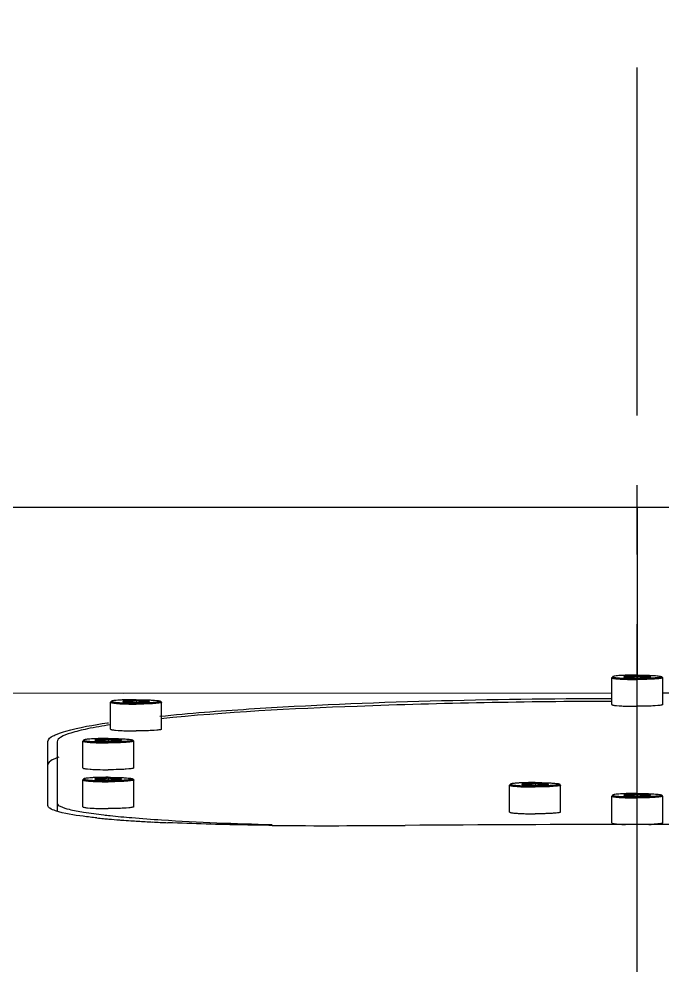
# Model space of a CAD drawing. Header units: millimetres. Extents: x 5828 to 6704, y 123 to 421.
# Drawn here: x 6353.61 to 6357.08, y 238.89 to 244.08 of the extents above; entities that cross this region are included whole.
import ezdxf

# ---------------------------------------------------------------- set-up
doc = ezdxf.new("R2010")
doc.units = ezdxf.units.MM
doc.linetypes.add('CENTER', pattern=[0.6, 0.375, -0.075, 0.075, -0.075])
doc.layers.add('中心线', color=7, linetype='Continuous')
doc.layers.add('外形图', color=7, linetype='Continuous')

msp = doc.modelspace()

# ---------------------------------------------------------------- linework, layer by layer
at = {"layer": '中心线', "linetype": 'CENTER', "ltscale": 5}
msp.add_line((6356.9435, 220.9399), (6356.9435, 286.1022), dxfattribs=at)
at = {"layer": '外形图', "linetype": 'Continuous'}
for p, q in [((6360.5936, 241.4436), (6353.2935, 241.4436)), ((6356.9435, 241.4436), (6356.9435, 240.5405)), ((6356.8064, 240.5269), (6356.806, 240.5263)), ((6356.806, 240.3816), (6356.806, 240.5263)), ((6356.8064, 240.5269), (6356.8114, 240.5319)), ((6356.8814, 240.5337), (6356.8814, 240.5303)), ((6356.9435, 240.5362), (6356.9435, 240.5262)), ((6357.0057, 240.5287), (6357.0057, 240.5337)), ((6357.0807, 240.5269), (6357.0757, 240.5319)), ((6357.0807, 240.5269), (6357.081, 240.5263)), ((6357.081, 240.3816), (6357.081, 240.5263)), ((6354.1063, 240.3944), (6354.106, 240.3937)), ((6354.106, 240.2491), (6354.106, 240.3937)), ((6354.1063, 240.3944), (6354.1113, 240.3993)), ((6354.1814, 240.4012), (6354.1814, 240.3978)), ((6354.2435, 240.4037), (6354.2435, 240.3937)), ((6354.3056, 240.3962), (6354.3056, 240.4012)), ((6354.3807, 240.3944), (6354.3757, 240.3993)), ((6354.3807, 240.3944), (6354.381, 240.3937)), ((6354.381, 240.2491), (6354.381, 240.3937)), ((6356.8323, 240.376), (6356.8463, 240.3748)), ((6357.0548, 240.376), (6357.0408, 240.3748)), ((6354.0898, 240.2831), (6354.0952, 240.2839)), ((6354.1323, 240.2434), (6354.1463, 240.2423)), ((6354.3547, 240.2434), (6354.3407, 240.2423)), ((6353.7685, 239.8366), (6353.7685, 240.182)), ((6353.8185, 240.181), (6353.8185, 239.807)), ((6353.9563, 240.1851), (6353.956, 240.1844)), ((6353.956, 240.0398), (6353.956, 240.1844)), ((6353.9563, 240.1851), (6353.9613, 240.1901)), ((6354.0314, 240.1919), (6354.0314, 240.1885)), ((6354.0935, 240.1944), (6354.0935, 240.1844)), ((6354.1556, 240.1869), (6354.1556, 240.1919)), ((6354.2307, 240.1851), (6354.2257, 240.1901)), ((6354.2307, 240.1851), (6354.231, 240.1844)), ((6354.231, 240.0398), (6354.231, 240.1844)), ((6353.9823, 240.0342), (6353.9963, 240.033)), ((6354.2047, 240.0342), (6354.1907, 240.033)), ((6353.9563, 239.9758), (6353.956, 239.9752)), ((6353.956, 239.8305), (6353.956, 239.9752)), ((6353.9563, 239.9758), (6353.9613, 239.9808)), ((6354.0314, 239.9827), (6354.0314, 239.9792)), ((6354.0935, 239.9852), (6354.0935, 239.9752)), ((6354.1556, 239.9777), (6354.1556, 239.9827)), ((6354.2307, 239.9758), (6354.2257, 239.9808)), ((6354.2307, 239.9758), (6354.231, 239.9752)), ((6354.231, 239.8305), (6354.231, 239.9752)), ((6356.2564, 239.9475), (6356.256, 239.9469)), ((6356.256, 239.8022), (6356.256, 239.9469)), ((6356.2564, 239.9475), (6356.2613, 239.9525)), ((6356.3314, 239.9543), (6356.3314, 239.9509)), ((6356.3935, 239.9569), (6356.3935, 239.9468)), ((6356.4557, 239.9493), (6356.4557, 239.9543)), ((6356.5307, 239.9475), (6356.5257, 239.9525)), ((6356.5307, 239.9475), (6356.531, 239.9469)), ((6356.531, 239.8022), (6356.531, 239.9469)), ((6356.8064, 239.8886), (6356.806, 239.888)), ((6356.806, 239.7433), (6356.806, 239.888)), ((6356.8064, 239.8886), (6356.8114, 239.8936)), ((6356.8814, 239.8955), (6356.8814, 239.892)), ((6356.9435, 239.898), (6356.9435, 239.888)), ((6357.0057, 239.8905), (6357.0057, 239.8955)), ((6357.0807, 239.8886), (6357.0757, 239.8936)), ((6357.0807, 239.8886), (6357.081, 239.888)), ((6357.081, 239.7433), (6357.081, 239.888)), ((6353.9823, 239.8249), (6353.9963, 239.8237)), ((6354.2047, 239.8249), (6354.1907, 239.8237)), ((6356.8323, 239.7377), (6356.8463, 239.7365)), ((6357.0548, 239.7377), (6357.0408, 239.7365))]:
    msp.add_line(p, q, dxfattribs=at)
for points in [[(6363.0281, 241.5424), (6362.8682, 241.2423), (6362.6464, 240.9906), (6362.3562, 240.7789), (6361.9871, 240.6096), (6361.5264, 240.4926), (6360.9474, 240.4448), (6360.1806, 240.442), (6359.0516, 240.443), (6357.081, 240.4437)], [(6356.806, 240.4436), (6354.1768, 240.442), (6353.1697, 240.4434), (6352.5431, 240.4675), (6352.1935, 240.5254)]]:
    msp.add_lwpolyline(points, dxfattribs=at)
for centre, radius, start, end in [((6354.402, 243.2811), 3.53, 263.983, 264.5685), ((6354.4531, 243.8162), 4.0675, 264.5649, 264.9847), ((6354.5218, 244.6071), 4.8614, 264.9936, 265.6615), ((6354.5775, 245.3255), 5.582, 265.649, 265.7713), ((6354.6241, 245.9651), 6.2232, 265.77746, 266.23855), ((6354.6875, 246.9228), 7.1831, 266.23485, 266.53298), ((6354.7643, 248.2057), 8.4683, 266.53967, 267.07442), ((6354.8654, 250.1776), 10.4427, 267.07275, 267.52705), ((6356.9487, 74.8748), 164.8601, 90.001782, 90.43627), ((6356.9253, 240.9881), 1.2541, 267.3952, 267.9425), ((6356.9383, 74.875), 164.8599, 89.563731, 89.99819), ((6356.9617, 240.9881), 1.2541, 272.0575, 272.6048)]:
    msp.add_arc(centre, radius, start, end, dxfattribs=at)
for points, knots in [([(6356.806, 240.5263), (6356.806, 240.5259), (6356.807, 240.525), (6356.8104, 240.5237), (6356.8181, 240.5222), (6356.8306, 240.5207), (6356.8475, 240.5193), (6356.8681, 240.5182), (6356.8916, 240.5173), (6356.917, 240.5168), (6356.9346, 240.5167), (6356.9435, 240.5167)], [0, 0, 0, 0, 0.008294, 0.024078, 0.081993, 0.174429, 0.298227, 0.448779, 0.620382, 0.806484, 1, 1, 1, 1]), ([(6356.8114, 240.5319), (6356.8111, 240.5317), (6356.8109, 240.5306), (6356.8127, 240.5298), (6356.8151, 240.5289), (6356.8191, 240.528), (6356.8242, 240.5272), (6356.8306, 240.5264), (6356.8382, 240.5256), (6356.8505, 240.5246), (6356.8681, 240.5236), (6356.8914, 240.5227), (6356.9169, 240.5221), (6356.9345, 240.522), (6356.9435, 240.522)], [0, 0, 0, 0, 0.007303, 0.018311, 0.038294, 0.067897, 0.107035, 0.155396, 0.212519, 0.277832, 0.43028, 0.606459, 0.79903, 1, 1, 1, 1]), ([(6356.9435, 240.5405), (6356.9273, 240.5405), (6356.9038, 240.5402), (6356.8737, 240.5392), (6356.8542, 240.5381), (6356.8379, 240.5369), (6356.8253, 240.5355), (6356.8173, 240.5342), (6356.8131, 240.5329), (6356.8118, 240.5323), (6356.8114, 240.5319)], [0, 0, 0, 0, 0.365433, 0.532156, 0.680316, 0.804784, 0.901306, 0.966751, 0.987316, 1, 1, 1, 1]), ([(6356.8814, 240.5337), (6356.8805, 240.5336), (6356.8788, 240.5334), (6356.8763, 240.533), (6356.8741, 240.5325), (6356.8726, 240.5321), (6356.8715, 240.5312), (6356.8721, 240.5308), (6356.8723, 240.5306)], [0, 0, 0, 0, 0.248167, 0.458589, 0.700588, 0.853513, 0.926504, 1, 1, 1, 1]), ([(6356.8723, 240.5306), (6356.8733, 240.5301), (6356.8764, 240.5295), (6356.8794, 240.529), (6356.8814, 240.5287)], [0, 0, 0, 0, 0.356725, 1, 1, 1, 1]), ([(6356.9435, 240.5362), (6356.9336, 240.5325), (6356.9127, 240.5272), (6356.8914, 240.5308), (6356.8814, 240.5337)], [0, 0, 0, 0, 0.503472, 1, 1, 1, 1]), ([(6356.9435, 240.5362), (6356.9316, 240.5362), (6356.9108, 240.5359), (6356.8901, 240.5348), (6356.8814, 240.5337)], [0, 0, 0, 0, 0.576814, 1, 1, 1, 1]), ([(6356.8814, 240.5287), (6356.8901, 240.5277), (6356.9108, 240.5266), (6356.9316, 240.5262), (6356.9435, 240.5262)], [0, 0, 0, 0, 0.423199, 1, 1, 1, 1]), ([(6356.9435, 240.5405), (6356.9597, 240.5405), (6356.9833, 240.5402), (6357.0134, 240.5392), (6357.0328, 240.5381), (6357.0492, 240.5369), (6357.0618, 240.5355), (6357.0698, 240.5342), (6357.0739, 240.5329), (6357.0753, 240.5323), (6357.0757, 240.5319)], [0, 0, 0, 0, 0.365433, 0.532156, 0.680316, 0.804784, 0.901306, 0.966751, 0.987316, 1, 1, 1, 1]), ([(6357.0057, 240.5337), (6356.9956, 240.5308), (6356.9744, 240.5272), (6356.9535, 240.5325), (6356.9435, 240.5362)], [0, 0, 0, 0, 0.496528, 1, 1, 1, 1]), ([(6357.0057, 240.5337), (6356.997, 240.5348), (6356.9762, 240.5359), (6356.9555, 240.5362), (6356.9435, 240.5362)], [0, 0, 0, 0, 0.423199, 1, 1, 1, 1]), ([(6357.0757, 240.5319), (6357.0759, 240.5317), (6357.0762, 240.5306), (6357.0744, 240.5298), (6357.072, 240.5289), (6357.068, 240.528), (6357.0629, 240.5272), (6357.0564, 240.5264), (6357.0488, 240.5256), (6357.0366, 240.5246), (6357.019, 240.5236), (6356.9956, 240.5227), (6356.9701, 240.5221), (6356.9525, 240.522), (6356.9435, 240.522)], [0, 0, 0, 0, 0.007303, 0.018311, 0.038294, 0.067897, 0.107035, 0.155396, 0.212519, 0.277832, 0.43028, 0.606459, 0.79903, 1, 1, 1, 1]), ([(6356.9435, 240.5262), (6356.9555, 240.5262), (6356.9762, 240.5266), (6356.997, 240.5277), (6357.0057, 240.5287)], [0, 0, 0, 0, 0.576801, 1, 1, 1, 1]), ([(6357.081, 240.5263), (6357.081, 240.5259), (6357.0801, 240.525), (6357.0766, 240.5237), (6357.069, 240.5222), (6357.0565, 240.5207), (6357.0395, 240.5193), (6357.019, 240.5182), (6356.9955, 240.5173), (6356.97, 240.5168), (6356.9525, 240.5167), (6356.9435, 240.5167)], [0, 0, 0, 0, 0.008294, 0.024078, 0.081993, 0.174429, 0.298227, 0.448779, 0.620382, 0.806484, 1, 1, 1, 1]), ([(6357.0148, 240.5306), (6357.0149, 240.5307), (6357.0153, 240.5309), (6357.0153, 240.5317), (6357.014, 240.5322), (6357.0122, 240.5328), (6357.0092, 240.5333), (6357.007, 240.5336), (6357.0057, 240.5337)], [0, 0, 0, 0, 0.056406, 0.093261, 0.189778, 0.371768, 0.642741, 1, 1, 1, 1]), ([(6357.0057, 240.5287), (6357.0077, 240.529), (6357.0107, 240.5295), (6357.0138, 240.5301), (6357.0148, 240.5306)], [0, 0, 0, 0, 0.643275, 1, 1, 1, 1]), ([(6354.106, 240.3937), (6354.106, 240.3933), (6354.1069, 240.3924), (6354.1104, 240.3912), (6354.1181, 240.3896), (6354.1306, 240.3881), (6354.1475, 240.3868), (6354.1681, 240.3856), (6354.1915, 240.3848), (6354.217, 240.3842), (6354.2346, 240.3841), (6354.2435, 240.3841)], [0, 0, 0, 0, 0.008294, 0.024078, 0.081993, 0.174429, 0.298227, 0.448779, 0.620382, 0.806484, 1, 1, 1, 1]), ([(6354.1113, 240.3993), (6354.1111, 240.3991), (6354.1108, 240.3981), (6354.1127, 240.3972), (6354.1151, 240.3964), (6354.119, 240.3955), (6354.1242, 240.3946), (6354.1306, 240.3938), (6354.1382, 240.3931), (6354.1505, 240.3921), (6354.1681, 240.391), (6354.1914, 240.3901), (6354.2169, 240.3896), (6354.2345, 240.3895), (6354.2435, 240.3895)], [0, 0, 0, 0, 0.007303, 0.018311, 0.038294, 0.067897, 0.107035, 0.155396, 0.212519, 0.277832, 0.43028, 0.606459, 0.79903, 1, 1, 1, 1]), ([(6354.2435, 240.4079), (6354.2273, 240.4079), (6354.2037, 240.4077), (6354.1736, 240.4066), (6354.1542, 240.4056), (6354.1379, 240.4044), (6354.1253, 240.403), (6354.1173, 240.4017), (6354.1131, 240.4004), (6354.1117, 240.3997), (6354.1113, 240.3993)], [0, 0, 0, 0, 0.365433, 0.532156, 0.680316, 0.804784, 0.901306, 0.966751, 0.987316, 1, 1, 1, 1]), ([(6354.1814, 240.4012), (6354.1805, 240.4011), (6354.1788, 240.4009), (6354.1763, 240.4005), (6354.1741, 240.4), (6354.1726, 240.3996), (6354.1715, 240.3987), (6354.172, 240.3982), (6354.1723, 240.3981)], [0, 0, 0, 0, 0.248167, 0.458589, 0.700588, 0.853513, 0.926504, 1, 1, 1, 1]), ([(6354.1723, 240.3981), (6354.1732, 240.3975), (6354.1763, 240.3969), (6354.1794, 240.3964), (6354.1814, 240.3962)], [0, 0, 0, 0, 0.356725, 1, 1, 1, 1]), ([(6354.2435, 240.4037), (6354.2336, 240.4), (6354.2127, 240.3947), (6354.1914, 240.3983), (6354.1814, 240.4012)], [0, 0, 0, 0, 0.503472, 1, 1, 1, 1]), ([(6354.2435, 240.4037), (6354.2315, 240.4037), (6354.2108, 240.4033), (6354.1901, 240.4023), (6354.1814, 240.4012)], [0, 0, 0, 0, 0.576814, 1, 1, 1, 1]), ([(6354.1814, 240.3962), (6354.1901, 240.3951), (6354.2108, 240.3941), (6354.2315, 240.3937), (6354.2435, 240.3937)], [0, 0, 0, 0, 0.423199, 1, 1, 1, 1]), ([(6354.2435, 240.4079), (6354.2597, 240.4079), (6354.2833, 240.4077), (6354.3134, 240.4066), (6354.3328, 240.4056), (6354.3491, 240.4044), (6354.3617, 240.403), (6354.3697, 240.4017), (6354.3739, 240.4004), (6354.3753, 240.3997), (6354.3757, 240.3993)], [0, 0, 0, 0, 0.365433, 0.532156, 0.680316, 0.804784, 0.901306, 0.966751, 0.987316, 1, 1, 1, 1]), ([(6354.3056, 240.4012), (6354.2956, 240.3983), (6354.2743, 240.3947), (6354.2534, 240.4), (6354.2435, 240.4037)], [0, 0, 0, 0, 0.496528, 1, 1, 1, 1]), ([(6354.3056, 240.4012), (6354.2969, 240.4023), (6354.2762, 240.4033), (6354.2555, 240.4037), (6354.2435, 240.4037)], [0, 0, 0, 0, 0.423199, 1, 1, 1, 1]), ([(6354.3757, 240.3993), (6354.3759, 240.3991), (6354.3762, 240.3981), (6354.3743, 240.3972), (6354.3719, 240.3964), (6354.368, 240.3955), (6354.3628, 240.3946), (6354.3564, 240.3938), (6354.3488, 240.3931), (6354.3365, 240.3921), (6354.3189, 240.391), (6354.2956, 240.3901), (6354.2701, 240.3896), (6354.2525, 240.3895), (6354.2435, 240.3895)], [0, 0, 0, 0, 0.007303, 0.018311, 0.038294, 0.067897, 0.107035, 0.155396, 0.212519, 0.277832, 0.43028, 0.606459, 0.79903, 1, 1, 1, 1]), ([(6354.2435, 240.3937), (6354.2555, 240.3937), (6354.2762, 240.3941), (6354.2969, 240.3951), (6354.3056, 240.3962)], [0, 0, 0, 0, 0.576801, 1, 1, 1, 1]), ([(6354.381, 240.3937), (6354.381, 240.3933), (6354.3801, 240.3924), (6354.3766, 240.3912), (6354.3689, 240.3896), (6354.3564, 240.3881), (6354.3395, 240.3868), (6354.3189, 240.3856), (6354.2954, 240.3848), (6354.27, 240.3842), (6354.2524, 240.3841), (6354.2435, 240.3841)], [0, 0, 0, 0, 0.008294, 0.024078, 0.081993, 0.174429, 0.298227, 0.448779, 0.620382, 0.806484, 1, 1, 1, 1]), ([(6354.3147, 240.3981), (6354.3149, 240.3982), (6354.3152, 240.3984), (6354.3152, 240.3992), (6354.314, 240.3996), (6354.3122, 240.4002), (6354.3092, 240.4007), (6354.3069, 240.401), (6354.3056, 240.4012)], [0, 0, 0, 0, 0.056406, 0.093261, 0.189778, 0.371768, 0.642741, 1, 1, 1, 1]), ([(6354.3056, 240.3962), (6354.3076, 240.3964), (6354.3106, 240.3969), (6354.3138, 240.3975), (6354.3147, 240.3981)], [0, 0, 0, 0, 0.643275, 1, 1, 1, 1]), ([(6354.3715, 240.3184), (6354.5312, 240.3351), (6355.3412, 240.3966), (6356.1539, 240.4127), (6356.8054, 240.4146)], [0, 0, 0, 0, 0.197757, 1, 1, 1, 1]), ([(6356.8057, 240.3988), (6356.3484, 240.3974), (6355.5379, 240.3823), (6354.7277, 240.3407), (6354.3761, 240.3053)], [0, 0, 0, 0, 0.564149, 1, 1, 1, 1]), ([(6356.806, 240.3816), (6356.806, 240.3808), (6356.809, 240.3795), (6356.8136, 240.3784), (6356.8221, 240.377), (6356.8285, 240.3763), (6356.8323, 240.376)], [0, 0, 0, 0, 0.083084, 0.275731, 0.583265, 1, 1, 1, 1]), ([(6356.8463, 240.3748), (6356.848, 240.3747), (6356.8554, 240.3742), (6356.8627, 240.3738), (6356.8683, 240.3736)], [0, 0, 0, 0, 0.234057, 1, 1, 1, 1]), ([(6356.8683, 240.3736), (6356.8741, 240.3733), (6356.8992, 240.3724), (6356.9243, 240.372), (6356.9435, 240.372)], [0, 0, 0, 0, 0.23124, 1, 1, 1, 1]), ([(6357.0187, 240.3736), (6357.0129, 240.3733), (6356.9879, 240.3724), (6356.9628, 240.372), (6356.9435, 240.372)], [0, 0, 0, 0, 0.23124, 1, 1, 1, 1]), ([(6357.0408, 240.3748), (6357.039, 240.3747), (6357.0317, 240.3742), (6357.0244, 240.3738), (6357.0187, 240.3736)], [0, 0, 0, 0, 0.234057, 1, 1, 1, 1]), ([(6357.081, 240.3816), (6357.081, 240.3808), (6357.0781, 240.3795), (6357.0735, 240.3784), (6357.065, 240.377), (6357.0585, 240.3763), (6357.0548, 240.376)], [0, 0, 0, 0, 0.083084, 0.275731, 0.583265, 1, 1, 1, 1]), ([(6353.8187, 240.2226), (6353.8338, 240.2287), (6353.9223, 240.2566), (6354.0142, 240.2716), (6354.0898, 240.2831)], [0, 0, 0, 0, 0.17501, 1, 1, 1, 1]), ([(6354.1053, 240.2723), (6354.0637, 240.266), (6353.9921, 240.2543), (6353.9006, 240.2314), (6353.8458, 240.2136), (6353.8185, 240.191), (6353.8185, 240.181)], [0, 0, 0, 0, 0.410278, 0.71146, 0.903493, 1, 1, 1, 1]), ([(6354.106, 240.2491), (6354.106, 240.2483), (6354.1089, 240.2469), (6354.1135, 240.2459), (6354.122, 240.2445), (6354.1285, 240.2438), (6354.1323, 240.2434)], [0, 0, 0, 0, 0.083084, 0.275731, 0.583265, 1, 1, 1, 1]), ([(6354.1463, 240.2423), (6354.148, 240.2422), (6354.1553, 240.2417), (6354.1627, 240.2413), (6354.1683, 240.241)], [0, 0, 0, 0, 0.234057, 1, 1, 1, 1]), ([(6354.1683, 240.241), (6354.1741, 240.2408), (6354.1991, 240.2398), (6354.2242, 240.2395), (6354.2435, 240.2395)], [0, 0, 0, 0, 0.23124, 1, 1, 1, 1]), ([(6354.3187, 240.241), (6354.3129, 240.2408), (6354.2879, 240.2398), (6354.2628, 240.2395), (6354.2435, 240.2395)], [0, 0, 0, 0, 0.23124, 1, 1, 1, 1]), ([(6354.3407, 240.2423), (6354.339, 240.2422), (6354.3317, 240.2417), (6354.3243, 240.2413), (6354.3187, 240.241)], [0, 0, 0, 0, 0.234057, 1, 1, 1, 1]), ([(6354.381, 240.2491), (6354.381, 240.2483), (6354.3781, 240.2469), (6354.3735, 240.2459), (6354.3649, 240.2445), (6354.3585, 240.2438), (6354.3547, 240.2434)], [0, 0, 0, 0, 0.083084, 0.275731, 0.583265, 1, 1, 1, 1]), ([(6353.7685, 240.182), (6353.7685, 240.1959), (6353.7925, 240.2113), (6353.8112, 240.2196), (6353.8187, 240.2226)], [0, 0, 0, 0, 0.633146, 1, 1, 1, 1]), ([(6353.956, 240.1844), (6353.956, 240.1841), (6353.9569, 240.1832), (6353.9604, 240.1819), (6353.9681, 240.1804), (6353.9806, 240.1789), (6353.9975, 240.1775), (6354.0181, 240.1764), (6354.0415, 240.1755), (6354.067, 240.175), (6354.0846, 240.1748), (6354.0935, 240.1748)], [0, 0, 0, 0, 0.008294, 0.024078, 0.081993, 0.174429, 0.298227, 0.448779, 0.620382, 0.806484, 1, 1, 1, 1]), ([(6353.9613, 240.1901), (6353.9611, 240.1898), (6353.9608, 240.1888), (6353.9627, 240.1879), (6353.9651, 240.1871), (6353.969, 240.1862), (6353.9742, 240.1854), (6353.9806, 240.1846), (6353.9882, 240.1838), (6354.0005, 240.1828), (6354.0181, 240.1818), (6354.0414, 240.1809), (6354.0669, 240.1803), (6354.0845, 240.1802), (6354.0935, 240.1802)], [0, 0, 0, 0, 0.007303, 0.018311, 0.038294, 0.067897, 0.107035, 0.155396, 0.212519, 0.277832, 0.43028, 0.606459, 0.79903, 1, 1, 1, 1]), ([(6354.0935, 240.1987), (6354.0773, 240.1987), (6354.0537, 240.1984), (6354.0236, 240.1973), (6354.0042, 240.1963), (6353.9879, 240.1951), (6353.9753, 240.1937), (6353.9672, 240.1924), (6353.9631, 240.1911), (6353.9617, 240.1905), (6353.9613, 240.1901)], [0, 0, 0, 0, 0.365433, 0.532156, 0.680316, 0.804784, 0.901306, 0.966751, 0.987316, 1, 1, 1, 1]), ([(6354.0314, 240.1919), (6354.0305, 240.1918), (6354.0288, 240.1916), (6354.0263, 240.1912), (6354.0241, 240.1907), (6354.0226, 240.1903), (6354.0215, 240.1894), (6354.022, 240.189), (6354.0223, 240.1888)], [0, 0, 0, 0, 0.248167, 0.458589, 0.700588, 0.853513, 0.926504, 1, 1, 1, 1]), ([(6354.0223, 240.1888), (6354.0232, 240.1883), (6354.0263, 240.1876), (6354.0294, 240.1872), (6354.0314, 240.1869)], [0, 0, 0, 0, 0.356725, 1, 1, 1, 1]), ([(6354.0935, 240.1944), (6354.0836, 240.1907), (6354.0627, 240.1854), (6354.0414, 240.189), (6354.0314, 240.1919)], [0, 0, 0, 0, 0.503472, 1, 1, 1, 1]), ([(6354.0935, 240.1944), (6354.0815, 240.1944), (6354.0608, 240.194), (6354.0401, 240.193), (6354.0314, 240.1919)], [0, 0, 0, 0, 0.576814, 1, 1, 1, 1]), ([(6354.0314, 240.1869), (6354.0401, 240.1859), (6354.0608, 240.1848), (6354.0815, 240.1844), (6354.0935, 240.1844)], [0, 0, 0, 0, 0.423199, 1, 1, 1, 1]), ([(6354.0935, 240.1987), (6354.1097, 240.1987), (6354.1333, 240.1984), (6354.1634, 240.1973), (6354.1828, 240.1963), (6354.1991, 240.1951), (6354.2117, 240.1937), (6354.2197, 240.1924), (6354.2239, 240.1911), (6354.2253, 240.1905), (6354.2257, 240.1901)], [0, 0, 0, 0, 0.365433, 0.532156, 0.680316, 0.804784, 0.901306, 0.966751, 0.987316, 1, 1, 1, 1]), ([(6354.1556, 240.1919), (6354.1456, 240.189), (6354.1243, 240.1854), (6354.1034, 240.1907), (6354.0935, 240.1944)], [0, 0, 0, 0, 0.496528, 1, 1, 1, 1]), ([(6354.1556, 240.1919), (6354.1469, 240.193), (6354.1262, 240.194), (6354.1055, 240.1944), (6354.0935, 240.1944)], [0, 0, 0, 0, 0.423199, 1, 1, 1, 1]), ([(6354.2257, 240.1901), (6354.2259, 240.1898), (6354.2262, 240.1888), (6354.2243, 240.1879), (6354.2219, 240.1871), (6354.218, 240.1862), (6354.2128, 240.1854), (6354.2064, 240.1846), (6354.1988, 240.1838), (6354.1865, 240.1828), (6354.1689, 240.1818), (6354.1456, 240.1809), (6354.1201, 240.1803), (6354.1025, 240.1802), (6354.0935, 240.1802)], [0, 0, 0, 0, 0.007303, 0.018311, 0.038294, 0.067897, 0.107035, 0.155396, 0.212519, 0.277832, 0.43028, 0.606459, 0.79903, 1, 1, 1, 1]), ([(6354.0935, 240.1844), (6354.1055, 240.1844), (6354.1262, 240.1848), (6354.1469, 240.1859), (6354.1556, 240.1869)], [0, 0, 0, 0, 0.576801, 1, 1, 1, 1]), ([(6354.231, 240.1844), (6354.231, 240.1841), (6354.23, 240.1832), (6354.2266, 240.1819), (6354.2189, 240.1804), (6354.2064, 240.1789), (6354.1895, 240.1775), (6354.1689, 240.1764), (6354.1454, 240.1755), (6354.12, 240.175), (6354.1024, 240.1748), (6354.0935, 240.1748)], [0, 0, 0, 0, 0.008294, 0.024078, 0.081993, 0.174429, 0.298227, 0.448779, 0.620382, 0.806484, 1, 1, 1, 1]), ([(6354.1647, 240.1888), (6354.1649, 240.1889), (6354.1652, 240.1891), (6354.1652, 240.1899), (6354.164, 240.1904), (6354.1622, 240.1909), (6354.1592, 240.1915), (6354.1569, 240.1918), (6354.1556, 240.1919)], [0, 0, 0, 0, 0.056406, 0.093261, 0.189778, 0.371768, 0.642741, 1, 1, 1, 1]), ([(6354.1556, 240.1869), (6354.1576, 240.1872), (6354.1606, 240.1876), (6354.1638, 240.1883), (6354.1647, 240.1888)], [0, 0, 0, 0, 0.643275, 1, 1, 1, 1]), ([(6353.8095, 240.0916), (6353.8034, 240.089), (6353.7877, 240.0815), (6353.7685, 240.0678), (6353.7685, 240.056)], [0, 0, 0, 0, 0.361385, 1, 1, 1, 1]), ([(6353.8264, 240.0982), (6353.8234, 240.0972), (6353.8178, 240.095), (6353.8122, 240.0928), (6353.8095, 240.0916)], [0, 0, 0, 0, 0.51832, 1, 1, 1, 1]), ([(6353.956, 240.0398), (6353.956, 240.039), (6353.9589, 240.0377), (6353.9635, 240.0366), (6353.972, 240.0352), (6353.9785, 240.0345), (6353.9823, 240.0342)], [0, 0, 0, 0, 0.083084, 0.275731, 0.583265, 1, 1, 1, 1]), ([(6353.9963, 240.033), (6353.998, 240.0329), (6354.0053, 240.0324), (6354.0127, 240.032), (6354.0183, 240.0318)], [0, 0, 0, 0, 0.234057, 1, 1, 1, 1]), ([(6354.0183, 240.0318), (6354.0241, 240.0315), (6354.0491, 240.0305), (6354.0742, 240.0302), (6354.0935, 240.0302)], [0, 0, 0, 0, 0.23124, 1, 1, 1, 1]), ([(6354.1687, 240.0318), (6354.1629, 240.0315), (6354.1379, 240.0305), (6354.1128, 240.0302), (6354.0935, 240.0302)], [0, 0, 0, 0, 0.23124, 1, 1, 1, 1]), ([(6354.1907, 240.033), (6354.189, 240.0329), (6354.1817, 240.0324), (6354.1743, 240.032), (6354.1687, 240.0318)], [0, 0, 0, 0, 0.234057, 1, 1, 1, 1]), ([(6354.231, 240.0398), (6354.231, 240.039), (6354.2281, 240.0377), (6354.2235, 240.0366), (6354.2149, 240.0352), (6354.2085, 240.0345), (6354.2047, 240.0342)], [0, 0, 0, 0, 0.083084, 0.275731, 0.583265, 1, 1, 1, 1]), ([(6353.956, 239.9752), (6353.956, 239.9748), (6353.9569, 239.9739), (6353.9604, 239.9726), (6353.9681, 239.9711), (6353.9806, 239.9696), (6353.9975, 239.9682), (6354.0181, 239.9671), (6354.0415, 239.9662), (6354.067, 239.9657), (6354.0846, 239.9656), (6354.0935, 239.9656)], [0, 0, 0, 0, 0.008294, 0.024078, 0.081993, 0.174429, 0.298227, 0.448779, 0.620382, 0.806484, 1, 1, 1, 1]), ([(6353.9613, 239.9808), (6353.9611, 239.9806), (6353.9608, 239.9796), (6353.9627, 239.9787), (6353.9651, 239.9778), (6353.969, 239.9769), (6353.9742, 239.9761), (6353.9806, 239.9753), (6353.9882, 239.9745), (6354.0005, 239.9735), (6354.0181, 239.9725), (6354.0414, 239.9716), (6354.0669, 239.971), (6354.0845, 239.9709), (6354.0935, 239.9709)], [0, 0, 0, 0, 0.007303, 0.018311, 0.038294, 0.067897, 0.107035, 0.155396, 0.212519, 0.277832, 0.43028, 0.606459, 0.79903, 1, 1, 1, 1]), ([(6354.0935, 239.9894), (6354.0773, 239.9894), (6354.0537, 239.9891), (6354.0236, 239.9881), (6354.0042, 239.9871), (6353.9879, 239.9858), (6353.9753, 239.9844), (6353.9672, 239.9831), (6353.9631, 239.9819), (6353.9617, 239.9812), (6353.9613, 239.9808)], [0, 0, 0, 0, 0.365433, 0.532156, 0.680316, 0.804784, 0.901306, 0.966751, 0.987316, 1, 1, 1, 1]), ([(6354.0314, 239.9827), (6354.0305, 239.9825), (6354.0288, 239.9823), (6354.0263, 239.9819), (6354.0241, 239.9814), (6354.0226, 239.981), (6354.0215, 239.9802), (6354.022, 239.9797), (6354.0223, 239.9795)], [0, 0, 0, 0, 0.248167, 0.458589, 0.700588, 0.853513, 0.926504, 1, 1, 1, 1]), ([(6354.0223, 239.9795), (6354.0232, 239.979), (6354.0263, 239.9784), (6354.0294, 239.9779), (6354.0314, 239.9777)], [0, 0, 0, 0, 0.356725, 1, 1, 1, 1]), ([(6354.0935, 239.9852), (6354.0836, 239.9815), (6354.0627, 239.9762), (6354.0414, 239.9797), (6354.0314, 239.9827)], [0, 0, 0, 0, 0.503472, 1, 1, 1, 1]), ([(6354.0935, 239.9852), (6354.0815, 239.9852), (6354.0608, 239.9848), (6354.0401, 239.9837), (6354.0314, 239.9827)], [0, 0, 0, 0, 0.576814, 1, 1, 1, 1]), ([(6354.0314, 239.9777), (6354.0401, 239.9766), (6354.0608, 239.9755), (6354.0815, 239.9752), (6354.0935, 239.9752)], [0, 0, 0, 0, 0.423199, 1, 1, 1, 1]), ([(6354.0935, 239.9894), (6354.1097, 239.9894), (6354.1333, 239.9891), (6354.1634, 239.9881), (6354.1828, 239.9871), (6354.1991, 239.9858), (6354.2117, 239.9844), (6354.2197, 239.9831), (6354.2239, 239.9819), (6354.2253, 239.9812), (6354.2257, 239.9808)], [0, 0, 0, 0, 0.365433, 0.532156, 0.680316, 0.804784, 0.901306, 0.966751, 0.987316, 1, 1, 1, 1]), ([(6354.1556, 239.9827), (6354.1456, 239.9797), (6354.1243, 239.9762), (6354.1034, 239.9815), (6354.0935, 239.9852)], [0, 0, 0, 0, 0.496528, 1, 1, 1, 1]), ([(6354.1556, 239.9827), (6354.1469, 239.9837), (6354.1262, 239.9848), (6354.1055, 239.9852), (6354.0935, 239.9852)], [0, 0, 0, 0, 0.423199, 1, 1, 1, 1]), ([(6354.2257, 239.9808), (6354.2259, 239.9806), (6354.2262, 239.9796), (6354.2243, 239.9787), (6354.2219, 239.9778), (6354.218, 239.9769), (6354.2128, 239.9761), (6354.2064, 239.9753), (6354.1988, 239.9745), (6354.1865, 239.9735), (6354.1689, 239.9725), (6354.1456, 239.9716), (6354.1201, 239.971), (6354.1025, 239.9709), (6354.0935, 239.9709)], [0, 0, 0, 0, 0.007303, 0.018311, 0.038294, 0.067897, 0.107035, 0.155396, 0.212519, 0.277832, 0.43028, 0.606459, 0.79903, 1, 1, 1, 1]), ([(6354.0935, 239.9752), (6354.1055, 239.9752), (6354.1262, 239.9755), (6354.1469, 239.9766), (6354.1556, 239.9777)], [0, 0, 0, 0, 0.576801, 1, 1, 1, 1]), ([(6354.231, 239.9752), (6354.231, 239.9748), (6354.23, 239.9739), (6354.2266, 239.9726), (6354.2189, 239.9711), (6354.2064, 239.9696), (6354.1895, 239.9682), (6354.1689, 239.9671), (6354.1454, 239.9662), (6354.12, 239.9657), (6354.1024, 239.9656), (6354.0935, 239.9656)], [0, 0, 0, 0, 0.008294, 0.024078, 0.081993, 0.174429, 0.298227, 0.448779, 0.620382, 0.806484, 1, 1, 1, 1]), ([(6354.1647, 239.9795), (6354.1649, 239.9797), (6354.1652, 239.9798), (6354.1652, 239.9806), (6354.164, 239.9811), (6354.1622, 239.9817), (6354.1592, 239.9822), (6354.1569, 239.9825), (6354.1556, 239.9827)], [0, 0, 0, 0, 0.056406, 0.093261, 0.189778, 0.371768, 0.642741, 1, 1, 1, 1]), ([(6354.1556, 239.9777), (6354.1576, 239.9779), (6354.1606, 239.9784), (6354.1638, 239.979), (6354.1647, 239.9795)], [0, 0, 0, 0, 0.643275, 1, 1, 1, 1]), ([(6356.256, 239.9469), (6356.256, 239.9465), (6356.257, 239.9456), (6356.2604, 239.9443), (6356.2681, 239.9428), (6356.2806, 239.9413), (6356.2975, 239.9399), (6356.3181, 239.9388), (6356.3416, 239.9379), (6356.367, 239.9374), (6356.3846, 239.9373), (6356.3935, 239.9373)], [0, 0, 0, 0, 0.008294, 0.024078, 0.081993, 0.174429, 0.298227, 0.448779, 0.620382, 0.806484, 1, 1, 1, 1]), ([(6356.2613, 239.9525), (6356.2611, 239.9523), (6356.2609, 239.9512), (6356.2627, 239.9504), (6356.2651, 239.9495), (6356.2691, 239.9486), (6356.2742, 239.9478), (6356.2806, 239.947), (6356.2882, 239.9462), (6356.3005, 239.9452), (6356.3181, 239.9442), (6356.3414, 239.9433), (6356.3669, 239.9427), (6356.3845, 239.9426), (6356.3935, 239.9426)], [0, 0, 0, 0, 0.007303, 0.018311, 0.038294, 0.067897, 0.107035, 0.155396, 0.212519, 0.277832, 0.43028, 0.606459, 0.79903, 1, 1, 1, 1]), ([(6356.3935, 239.9611), (6356.3773, 239.9611), (6356.3538, 239.9608), (6356.3236, 239.9598), (6356.3042, 239.9587), (6356.2879, 239.9575), (6356.2753, 239.9561), (6356.2673, 239.9548), (6356.2631, 239.9535), (6356.2617, 239.9529), (6356.2613, 239.9525)], [0, 0, 0, 0, 0.365433, 0.532156, 0.680316, 0.804784, 0.901306, 0.966751, 0.987316, 1, 1, 1, 1]), ([(6356.3314, 239.9543), (6356.3305, 239.9542), (6356.3288, 239.954), (6356.3263, 239.9536), (6356.3241, 239.9531), (6356.3226, 239.9527), (6356.3215, 239.9519), (6356.3221, 239.9514), (6356.3223, 239.9512)], [0, 0, 0, 0, 0.248167, 0.458589, 0.700588, 0.853513, 0.926504, 1, 1, 1, 1]), ([(6356.3223, 239.9512), (6356.3233, 239.9507), (6356.3264, 239.9501), (6356.3294, 239.9496), (6356.3314, 239.9493)], [0, 0, 0, 0, 0.356725, 1, 1, 1, 1]), ([(6356.3935, 239.9569), (6356.3836, 239.9531), (6356.3627, 239.9479), (6356.3414, 239.9514), (6356.3314, 239.9543)], [0, 0, 0, 0, 0.503472, 1, 1, 1, 1]), ([(6356.3935, 239.9569), (6356.3816, 239.9569), (6356.3608, 239.9565), (6356.3401, 239.9554), (6356.3314, 239.9543)], [0, 0, 0, 0, 0.576814, 1, 1, 1, 1]), ([(6356.3314, 239.9493), (6356.3401, 239.9483), (6356.3608, 239.9472), (6356.3816, 239.9468), (6356.3935, 239.9468)], [0, 0, 0, 0, 0.423199, 1, 1, 1, 1]), ([(6356.3935, 239.9611), (6356.4097, 239.9611), (6356.4333, 239.9608), (6356.4634, 239.9598), (6356.4828, 239.9587), (6356.4992, 239.9575), (6356.5117, 239.9561), (6356.5198, 239.9548), (6356.5239, 239.9535), (6356.5253, 239.9529), (6356.5257, 239.9525)], [0, 0, 0, 0, 0.365433, 0.532156, 0.680316, 0.804784, 0.901306, 0.966751, 0.987316, 1, 1, 1, 1]), ([(6356.4557, 239.9543), (6356.4456, 239.9514), (6356.4244, 239.9479), (6356.4035, 239.9531), (6356.3935, 239.9569)], [0, 0, 0, 0, 0.496528, 1, 1, 1, 1]), ([(6356.4557, 239.9543), (6356.447, 239.9554), (6356.4262, 239.9565), (6356.4055, 239.9569), (6356.3935, 239.9569)], [0, 0, 0, 0, 0.423199, 1, 1, 1, 1]), ([(6356.5257, 239.9525), (6356.5259, 239.9523), (6356.5262, 239.9512), (6356.5244, 239.9504), (6356.522, 239.9495), (6356.518, 239.9486), (6356.5129, 239.9478), (6356.5064, 239.947), (6356.4988, 239.9462), (6356.4866, 239.9452), (6356.4689, 239.9442), (6356.4456, 239.9433), (6356.4201, 239.9427), (6356.4025, 239.9426), (6356.3935, 239.9426)], [0, 0, 0, 0, 0.007303, 0.018311, 0.038294, 0.067897, 0.107035, 0.155396, 0.212519, 0.277832, 0.43028, 0.606459, 0.79903, 1, 1, 1, 1]), ([(6356.3935, 239.9468), (6356.4055, 239.9468), (6356.4262, 239.9472), (6356.447, 239.9483), (6356.4557, 239.9493)], [0, 0, 0, 0, 0.576801, 1, 1, 1, 1]), ([(6356.531, 239.9469), (6356.531, 239.9465), (6356.5301, 239.9456), (6356.5266, 239.9443), (6356.519, 239.9428), (6356.5064, 239.9413), (6356.4895, 239.9399), (6356.469, 239.9388), (6356.4455, 239.9379), (6356.42, 239.9374), (6356.4025, 239.9373), (6356.3935, 239.9373)], [0, 0, 0, 0, 0.008294, 0.024078, 0.081993, 0.174429, 0.298227, 0.448779, 0.620382, 0.806484, 1, 1, 1, 1]), ([(6356.4647, 239.9512), (6356.4649, 239.9513), (6356.4653, 239.9515), (6356.4653, 239.9523), (6356.464, 239.9528), (6356.4622, 239.9534), (6356.4592, 239.9539), (6356.457, 239.9542), (6356.4557, 239.9543)], [0, 0, 0, 0, 0.056406, 0.093261, 0.189778, 0.371768, 0.642741, 1, 1, 1, 1]), ([(6356.4557, 239.9493), (6356.4576, 239.9496), (6356.4607, 239.9501), (6356.4638, 239.9507), (6356.4647, 239.9512)], [0, 0, 0, 0, 0.643275, 1, 1, 1, 1]), ([(6356.806, 239.888), (6356.806, 239.8876), (6356.807, 239.8867), (6356.8104, 239.8854), (6356.8181, 239.8839), (6356.8306, 239.8824), (6356.8475, 239.881), (6356.8681, 239.8799), (6356.8916, 239.879), (6356.917, 239.8785), (6356.9346, 239.8784), (6356.9435, 239.8784)], [0, 0, 0, 0, 0.008294, 0.024078, 0.081993, 0.174429, 0.298227, 0.448779, 0.620382, 0.806484, 1, 1, 1, 1]), ([(6356.8114, 239.8936), (6356.8111, 239.8934), (6356.8109, 239.8924), (6356.8127, 239.8915), (6356.8151, 239.8906), (6356.8191, 239.8898), (6356.8242, 239.8889), (6356.8306, 239.8881), (6356.8382, 239.8873), (6356.8505, 239.8863), (6356.8681, 239.8853), (6356.8914, 239.8844), (6356.9169, 239.8838), (6356.9345, 239.8837), (6356.9435, 239.8837)], [0, 0, 0, 0, 0.007303, 0.018311, 0.038294, 0.067897, 0.107035, 0.155396, 0.212519, 0.277832, 0.43028, 0.606459, 0.79903, 1, 1, 1, 1]), ([(6356.9435, 239.9022), (6356.9273, 239.9022), (6356.9038, 239.9019), (6356.8737, 239.9009), (6356.8542, 239.8999), (6356.8379, 239.8986), (6356.8253, 239.8972), (6356.8173, 239.8959), (6356.8131, 239.8947), (6356.8118, 239.894), (6356.8114, 239.8936)], [0, 0, 0, 0, 0.365433, 0.532156, 0.680316, 0.804784, 0.901306, 0.966751, 0.987316, 1, 1, 1, 1]), ([(6356.8814, 239.8955), (6356.8805, 239.8954), (6356.8788, 239.8951), (6356.8763, 239.8947), (6356.8741, 239.8942), (6356.8726, 239.8938), (6356.8715, 239.893), (6356.8721, 239.8925), (6356.8723, 239.8924)], [0, 0, 0, 0, 0.248167, 0.458589, 0.700588, 0.853513, 0.926504, 1, 1, 1, 1]), ([(6356.8723, 239.8924), (6356.8733, 239.8918), (6356.8764, 239.8912), (6356.8794, 239.8907), (6356.8814, 239.8905)], [0, 0, 0, 0, 0.356725, 1, 1, 1, 1]), ([(6356.9435, 239.898), (6356.9336, 239.8943), (6356.9127, 239.889), (6356.8914, 239.8925), (6356.8814, 239.8955)], [0, 0, 0, 0, 0.503472, 1, 1, 1, 1]), ([(6356.9435, 239.898), (6356.9316, 239.898), (6356.9108, 239.8976), (6356.8901, 239.8965), (6356.8814, 239.8955)], [0, 0, 0, 0, 0.576814, 1, 1, 1, 1]), ([(6356.8814, 239.8905), (6356.8901, 239.8894), (6356.9108, 239.8883), (6356.9316, 239.888), (6356.9435, 239.888)], [0, 0, 0, 0, 0.423199, 1, 1, 1, 1]), ([(6356.9435, 239.9022), (6356.9597, 239.9022), (6356.9833, 239.9019), (6357.0134, 239.9009), (6357.0328, 239.8999), (6357.0492, 239.8986), (6357.0618, 239.8972), (6357.0698, 239.8959), (6357.0739, 239.8947), (6357.0753, 239.894), (6357.0757, 239.8936)], [0, 0, 0, 0, 0.365433, 0.532156, 0.680316, 0.804784, 0.901306, 0.966751, 0.987316, 1, 1, 1, 1]), ([(6357.0057, 239.8955), (6356.9956, 239.8925), (6356.9744, 239.889), (6356.9535, 239.8943), (6356.9435, 239.898)], [0, 0, 0, 0, 0.496528, 1, 1, 1, 1]), ([(6357.0057, 239.8955), (6356.997, 239.8965), (6356.9762, 239.8976), (6356.9555, 239.898), (6356.9435, 239.898)], [0, 0, 0, 0, 0.423199, 1, 1, 1, 1]), ([(6357.0757, 239.8936), (6357.0759, 239.8934), (6357.0762, 239.8924), (6357.0744, 239.8915), (6357.072, 239.8906), (6357.068, 239.8898), (6357.0629, 239.8889), (6357.0564, 239.8881), (6357.0488, 239.8873), (6357.0366, 239.8863), (6357.019, 239.8853), (6356.9956, 239.8844), (6356.9701, 239.8838), (6356.9525, 239.8837), (6356.9435, 239.8837)], [0, 0, 0, 0, 0.007303, 0.018311, 0.038294, 0.067897, 0.107035, 0.155396, 0.212519, 0.277832, 0.43028, 0.606459, 0.79903, 1, 1, 1, 1]), ([(6356.9435, 239.888), (6356.9555, 239.888), (6356.9762, 239.8883), (6356.997, 239.8894), (6357.0057, 239.8905)], [0, 0, 0, 0, 0.576801, 1, 1, 1, 1]), ([(6357.081, 239.888), (6357.081, 239.8876), (6357.0801, 239.8867), (6357.0766, 239.8854), (6357.069, 239.8839), (6357.0565, 239.8824), (6357.0395, 239.881), (6357.019, 239.8799), (6356.9955, 239.879), (6356.97, 239.8785), (6356.9525, 239.8784), (6356.9435, 239.8784)], [0, 0, 0, 0, 0.008294, 0.024078, 0.081993, 0.174429, 0.298227, 0.448779, 0.620382, 0.806484, 1, 1, 1, 1]), ([(6357.0148, 239.8924), (6357.0149, 239.8925), (6357.0153, 239.8926), (6357.0153, 239.8934), (6357.014, 239.8939), (6357.0122, 239.8945), (6357.0092, 239.895), (6357.007, 239.8953), (6357.0057, 239.8955)], [0, 0, 0, 0, 0.056406, 0.093261, 0.189778, 0.371768, 0.642741, 1, 1, 1, 1]), ([(6357.0057, 239.8905), (6357.0077, 239.8907), (6357.0107, 239.8912), (6357.0138, 239.8918), (6357.0148, 239.8924)], [0, 0, 0, 0, 0.643275, 1, 1, 1, 1]), ([(6353.8093, 239.809), (6353.7987, 239.8125), (6353.7835, 239.8174), (6353.7685, 239.8308), (6353.7685, 239.8366)], [0, 0, 0, 0, 0.659801, 1, 1, 1, 1]), ([(6353.8185, 239.8497), (6353.8185, 239.842), (6353.8448, 239.8264), (6353.8903, 239.8145), (6353.971, 239.7987), (6354.0329, 239.791), (6354.069, 239.7868)], [0, 0, 0, 0, 0.087505, 0.279522, 0.584749, 1, 1, 1, 1]), ([(6353.956, 239.8305), (6353.956, 239.8298), (6353.9589, 239.8284), (6353.9635, 239.8273), (6353.972, 239.8259), (6353.9785, 239.8252), (6353.9823, 239.8249)], [0, 0, 0, 0, 0.083084, 0.275731, 0.583265, 1, 1, 1, 1]), ([(6353.9963, 239.8237), (6353.998, 239.8236), (6354.0053, 239.8231), (6354.0127, 239.8227), (6354.0183, 239.8225)], [0, 0, 0, 0, 0.234057, 1, 1, 1, 1]), ([(6354.0183, 239.8225), (6354.0241, 239.8222), (6354.0491, 239.8213), (6354.0742, 239.8209), (6354.0935, 239.8209)], [0, 0, 0, 0, 0.23124, 1, 1, 1, 1]), ([(6354.1687, 239.8225), (6354.1629, 239.8222), (6354.1379, 239.8213), (6354.1128, 239.8209), (6354.0935, 239.8209)], [0, 0, 0, 0, 0.23124, 1, 1, 1, 1]), ([(6354.1907, 239.8237), (6354.189, 239.8236), (6354.1817, 239.8231), (6354.1743, 239.8227), (6354.1687, 239.8225)], [0, 0, 0, 0, 0.234057, 1, 1, 1, 1]), ([(6354.231, 239.8305), (6354.231, 239.8298), (6354.2281, 239.8284), (6354.2235, 239.8273), (6354.2149, 239.8259), (6354.2085, 239.8252), (6354.2047, 239.8249)], [0, 0, 0, 0, 0.083084, 0.275731, 0.583265, 1, 1, 1, 1]), ([(6354.032, 239.7706), (6354.0076, 239.7731), (6353.9329, 239.7822), (6353.8576, 239.7929), (6353.8093, 239.809)], [0, 0, 0, 0, 0.324973, 1, 1, 1, 1]), ([(6354.069, 239.7868), (6354.0806, 239.7854), (6354.131, 239.7798), (6354.1815, 239.7751), (6354.2204, 239.7719)], [0, 0, 0, 0, 0.230299, 1, 1, 1, 1]), ([(6354.2204, 239.7719), (6354.2739, 239.7674), (6354.5257, 239.7492), (6354.778, 239.7398), (6354.9766, 239.7348)], [0, 0, 0, 0, 0.21272, 1, 1, 1, 1]), ([(6356.256, 239.8022), (6356.256, 239.8018), (6356.257, 239.8009), (6356.2604, 239.7997), (6356.2681, 239.7981), (6356.2806, 239.7966), (6356.2975, 239.7953), (6356.3181, 239.7941), (6356.3416, 239.7933), (6356.367, 239.7927), (6356.3846, 239.7926), (6356.3935, 239.7926)], [0, 0, 0, 0, 0.008296, 0.024078, 0.081995, 0.174431, 0.298227, 0.448779, 0.620382, 0.806484, 1, 1, 1, 1]), ([(6356.531, 239.8022), (6356.531, 239.8018), (6356.5301, 239.8009), (6356.5266, 239.7997), (6356.519, 239.7981), (6356.5064, 239.7966), (6356.4895, 239.7953), (6356.469, 239.7941), (6356.4455, 239.7933), (6356.42, 239.7927), (6356.4025, 239.7926), (6356.3935, 239.7926)], [0, 0, 0, 0, 0.008296, 0.024078, 0.081995, 0.174431, 0.298227, 0.448779, 0.620382, 0.806484, 1, 1, 1, 1]), ([(6354.9776, 239.7301), (6354.9273, 239.7307), (6354.7397, 239.7336), (6354.552, 239.7386), (6354.4148, 239.7446)], [0, 0, 0, 0, 0.267954, 1, 1, 1, 1]), ([(6356.806, 239.7433), (6356.806, 239.7426), (6356.809, 239.7412), (6356.8136, 239.7401), (6356.8221, 239.7387), (6356.8285, 239.738), (6356.8323, 239.7377)], [0, 0, 0, 0, 0.083084, 0.275731, 0.583265, 1, 1, 1, 1]), ([(6356.8463, 239.7365), (6356.848, 239.7364), (6356.8554, 239.7359), (6356.8627, 239.7355), (6356.8683, 239.7353)], [0, 0, 0, 0, 0.234057, 1, 1, 1, 1]), ([(6357.0408, 239.7365), (6357.039, 239.7364), (6357.0317, 239.7359), (6357.0244, 239.7355), (6357.0187, 239.7353)], [0, 0, 0, 0, 0.234057, 1, 1, 1, 1]), ([(6357.081, 239.7433), (6357.081, 239.7426), (6357.0781, 239.7412), (6357.0735, 239.7401), (6357.065, 239.7387), (6357.0585, 239.738), (6357.0548, 239.7377)], [0, 0, 0, 0, 0.083084, 0.275731, 0.583265, 1, 1, 1, 1])]:
    msp.add_open_spline(points, degree=3, knots=knots, dxfattribs=at)
msp.add_open_spline([(6354.9776, 239.7301), (6355.2159, 239.7272), (6355.4542, 239.7289), (6355.6925, 239.7303)], degree=3, dxfattribs=at)

doc.saveas('drawing.dxf')
